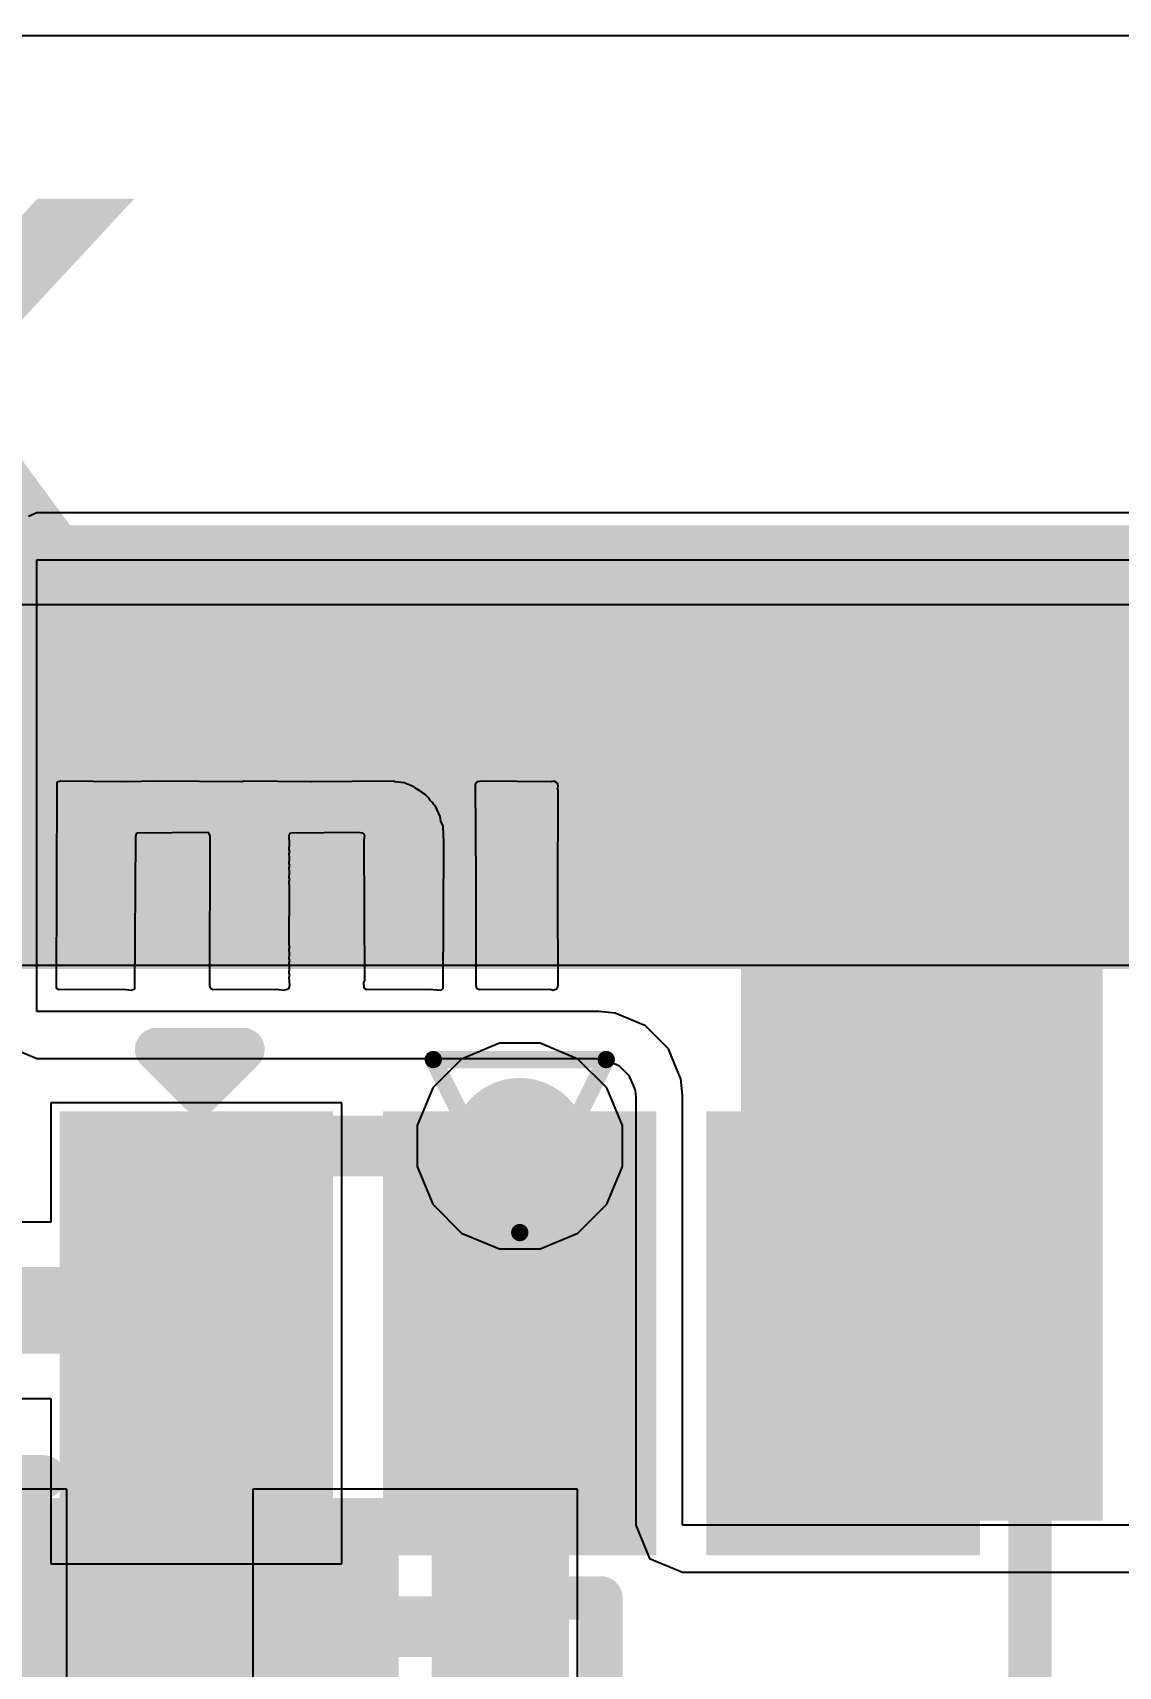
# Model space of a CAD drawing. Header units: inches. Extents: x -6 to 284, y -12 to 154.
# Drawn here: x 75.642 to 78.831, y -6.524 to -1.728 of the extents above; entities that cross this region are included whole.
import ezdxf

# ---------------------------------------------------------------- set-up
doc = ezdxf.new("R2010")
doc.units = ezdxf.units.IN
for name, color, linetype in [('Board Outline', 216, 'Continuous'), ('Bottom Layer', 5, 'Continuous'), ('Bottom Overlay', 54, 'Continuous'), ('Bottom Paste', 16, 'Continuous'), ('Bottom Solder', 6, 'Continuous'), ('Drill Drawing', 1, 'Continuous'), ('GND-1', 16, 'Continuous'), ('GND-2', 90, 'Continuous'), ('GND-3', 216, 'Continuous'), ('GND-4', 54, 'Continuous'), ('PWR-1', 156, 'Continuous'), ('PWR-2', 130, 'Continuous'), ('Signal L1', 76, 'Continuous'), ('Signal L2', 6, 'Continuous'), ('Top Layer', 1, 'Continuous'), ('Top Overlay', 2, 'Continuous'), ('Top Paste', 8, 'Continuous'), ('Top Solder', 216, 'Continuous'), ('Via Holes', 16, 'Continuous')]:
    doc.layers.add(name, color=color, linetype=linetype)
doc.styles.add('Bauhaus 93_Bold', font='', dxfattribs={"height": 0.2})
doc.styles.get('Bauhaus 93_Bold').set_extended_font_data('Bauhaus 93', bold=True)

# ---------------------------------------------------------------- blocks, each defined once
blk = doc.blocks.new('DFN2510_10L__11')
at = {"layer": 'Top Layer'}
for points in [[(-0.3, 0.1), (0.3, 0.1), (0.3, -0.1), (-0.3, -0.1)], [(0.5, 0.1), (1.1, 0.1), (1.1, -0.1), (0.5, -0.1)], [(-0.3, -0.4), (0.3, -0.4), (0.3, -0.6), (-0.3, -0.6)], [(0.5, -0.4), (1.1, -0.4), (1.1, -0.6), (0.5, -0.6)], [(-0.3, -0.8), (1.1, -0.8), (1.1, -1.2), (-0.3, -1.2)], [(-0.3, -1.4), (0.3, -1.4), (0.3, -1.6), (-0.3, -1.6)], [(0.5, -1.4), (1.1, -1.4), (1.1, -1.6), (0.5, -1.6)], [(-0.3, -1.9), (0.3, -1.9), (0.3, -2.1), (-0.3, -2.1)], [(0.5, -1.9), (1.1, -1.9), (1.1, -2.1), (0.5, -2.1)]]:
    blk.add_hatch(color=1, dxfattribs=at).paths.add_polyline_path(points)
at = {"layer": 'Top Paste'}
for points in [[(-0.3, 0.1), (0.3, 0.1), (0.3, -0.1), (-0.3, -0.1)], [(0.5, 0.1), (1.1, 0.1), (1.1, -0.1), (0.5, -0.1)], [(-0.3, -0.4), (0.3, -0.4), (0.3, -0.6), (-0.3, -0.6)], [(0.5, -0.4), (1.1, -0.4), (1.1, -0.6), (0.5, -0.6)], [(-0.3, -0.8), (1.1, -0.8), (1.1, -1.2), (-0.3, -1.2)], [(-0.3, -1.4), (0.3, -1.4), (0.3, -1.6), (-0.3, -1.6)], [(0.5, -1.4), (1.1, -1.4), (1.1, -1.6), (0.5, -1.6)], [(-0.3, -1.9), (0.3, -1.9), (0.3, -2.1), (-0.3, -2.1)], [(0.5, -1.9), (1.1, -1.9), (1.1, -2.1), (0.5, -2.1)]]:
    blk.add_hatch(color=8, dxfattribs=at).paths.add_polyline_path(points)
at = {"layer": 'Top Solder'}
for points in [[(-0.4016, 0.2016), (0.4016, 0.2016), (0.4016, -0.2016), (-0.4016, -0.2016)], [(0.3984, 0.2016), (1.2016, 0.2016), (1.2016, -0.2016), (0.3984, -0.2016)], [(-0.4016, -0.2984), (0.4016, -0.2984), (0.4016, -0.7016), (-0.4016, -0.7016)], [(0.3984, -0.2984), (1.2016, -0.2984), (1.2016, -0.7016), (0.3984, -0.7016)], [(-0.4016, -0.6984), (1.2016, -0.6984), (1.2016, -1.3016), (-0.4016, -1.3016)], [(-0.4016, -1.2984), (0.4016, -1.2984), (0.4016, -1.7016), (-0.4016, -1.7016)], [(0.3984, -1.2984), (1.2016, -1.2984), (1.2016, -1.7016), (0.3984, -1.7016)], [(-0.4016, -1.7984), (0.4016, -1.7984), (0.4016, -2.2016), (-0.4016, -2.2016)], [(0.3984, -1.7984), (1.2016, -1.7984), (1.2016, -2.2016), (0.3984, -2.2016)]]:
    blk.add_hatch(color=216, dxfattribs=at).paths.add_polyline_path(points)
at = {"layer": 'Top Overlay'}
for points in [[(0.908, 0.2954, 0.127, 0.127, 0), (-0.108, 0.2954, 0.127, 0.127, 0)], [(-0.108, 0.2954, 0.127, 0.127, 0), (-0.108, 0.1938, 0.127, 0.127, 0)], [(0.908, 0.2954, 0.127, 0.127, 0), (0.908, 0.1938, 0.127, 0.127, 0)], [(-0.5652, 0.143, 0.127, 0.127, 0), (-0.5652, -0.111, 0.127, 0.127, 0)], [(-0.5652, 0.143, 0.127, 0.127, 0), (-0.4382, 0.016, 0.127, 0.127, 0)], [(-0.4382, 0.016, 0.127, 0.127, 0), (-0.5652, -0.111, 0.127, 0.127, 0)], [(-0.108, -2.1938, 0.127, 0.127, 0), (-0.108, -2.2954, 0.127, 0.127, 0)], [(0.908, -2.1938, 0.127, 0.127, 0), (0.908, -2.2954, 0.127, 0.127, 0)], [(-0.108, -2.2954, 0.127, 0.127, 0), (0.908, -2.2954, 0.127, 0.127, 0)]]:
    blk.add_lwpolyline(points, format="xyseb", dxfattribs=at)
for points in [[(-0.1398, 0.2954, 0.0635, 0.0635, 1), (-0.0763, 0.2954, 0.0635, 0.0635, 1)], [(-0.1398, 0.2954, 0.0635, 0.0635, 1), (-0.0763, 0.2954, 0.0635, 0.0635, 1)], [(0.8762, 0.2954, 0.0635, 0.0635, 1), (0.9397, 0.2954, 0.0635, 0.0635, 1)], [(0.8762, 0.2954, 0.0635, 0.0635, 1), (0.9397, 0.2954, 0.0635, 0.0635, 1)], [(-0.1398, 0.1938, 0.0635, 0.0635, 1), (-0.0763, 0.1938, 0.0635, 0.0635, 1)], [(0.8762, 0.1938, 0.0635, 0.0635, 1), (0.9397, 0.1938, 0.0635, 0.0635, 1)], [(-0.597, 0.143, 0.0635, 0.0635, 1), (-0.5335, 0.143, 0.0635, 0.0635, 1)], [(-0.597, 0.143, 0.0635, 0.0635, 1), (-0.5335, 0.143, 0.0635, 0.0635, 1)], [(-0.47, 0.016, 0.0635, 0.0635, 1), (-0.4065, 0.016, 0.0635, 0.0635, 1)], [(-0.47, 0.016, 0.0635, 0.0635, 1), (-0.4065, 0.016, 0.0635, 0.0635, 1)], [(-0.5969, -0.111, 0.0635, 0.0635, 1), (-0.5334, -0.111, 0.0635, 0.0635, 1)], [(-0.5969, -0.111, 0.0635, 0.0635, 1), (-0.5334, -0.111, 0.0635, 0.0635, 1)], [(-0.1398, -2.1938, 0.0635, 0.0635, 1), (-0.0763, -2.1938, 0.0635, 0.0635, 1)], [(0.8762, -2.1938, 0.0635, 0.0635, 1), (0.9397, -2.1938, 0.0635, 0.0635, 1)], [(-0.1398, -2.2954, 0.0635, 0.0635, 1), (-0.0763, -2.2954, 0.0635, 0.0635, 1)], [(-0.1398, -2.2954, 0.0635, 0.0635, 1), (-0.0763, -2.2954, 0.0635, 0.0635, 1)], [(0.8762, -2.2954, 0.0635, 0.0635, 1), (0.9397, -2.2954, 0.0635, 0.0635, 1)], [(0.8762, -2.2954, 0.0635, 0.0635, 1), (0.9397, -2.2954, 0.0635, 0.0635, 1)]]:
    blk.add_lwpolyline(points, format="xyseb", close=True, dxfattribs=at)
blk = doc.blocks.new('SOT_23_5_B_117')
at = {"layer": 'Bottom Layer'}
for points in [[(-1.85, 1.25), (-0.75, 1.25), (-0.75, 0.65), (-1.85, 0.65)], [(0.75, 1.25), (1.85, 1.25), (1.85, 0.65), (0.75, 0.65)], [(-1.85, 0.3), (-0.75, 0.3), (-0.75, -0.3), (-1.85, -0.3)], [(-1.85, -0.65), (-0.75, -0.65), (-0.75, -1.25), (-1.85, -1.25)], [(0.75, -0.65), (1.85, -0.65), (1.85, -1.25), (0.75, -1.25)]]:
    blk.add_hatch(color=5, dxfattribs=at).paths.add_polyline_path(points)
at = {"layer": 'Bottom Paste'}
for points in [[(-1.85, 1.25), (-0.75, 1.25), (-0.75, 0.65), (-1.85, 0.65)], [(0.75, 1.25), (1.85, 1.25), (1.85, 0.65), (0.75, 0.65)], [(-1.85, 0.3), (-0.75, 0.3), (-0.75, -0.3), (-1.85, -0.3)], [(-1.85, -0.65), (-0.75, -0.65), (-0.75, -1.25), (-1.85, -1.25)], [(0.75, -0.65), (1.85, -0.65), (1.85, -1.25), (0.75, -1.25)]]:
    blk.add_hatch(color=16, dxfattribs=at).paths.add_polyline_path(points)
at = {"layer": 'Bottom Solder'}
for points in [[(-1.9516, 1.3516), (-0.6484, 1.3516), (-0.6484, 0.5484), (-1.9516, 0.5484)], [(0.6484, 1.3516), (1.9516, 1.3516), (1.9516, 0.5484), (0.6484, 0.5484)], [(-1.9516, 0.4016), (-0.6484, 0.4016), (-0.6484, -0.4016), (-1.9516, -0.4016)], [(-1.9516, -0.5484), (-0.6484, -0.5484), (-0.6484, -1.3516), (-1.9516, -1.3516)], [(0.6484, -0.5484), (1.9516, -0.5484), (1.9516, -1.3516), (0.6484, -1.3516)]]:
    blk.add_hatch(color=6, dxfattribs=at).paths.add_polyline_path(points)
at = {"layer": 'Bottom Overlay'}
for points in [[(-0.879, 1.3986, 0.127, 0.127, 0), (-0.879, 1.4986, 0.127, 0.127, 0)], [(0.8736, 1.4986, 0.127, 0.127, 0), (-0.879, 1.4986, 0.127, 0.127, 0)], [(0.8736, 1.3986, 0.127, 0.127, 0), (0.8736, 1.4986, 0.127, 0.127, 0)], [(0.88, -0.44, 0.127, 0.127, 0), (0.88, 0.418, 0.127, 0.127, 0)], [(-2.1336, -1.0668, 0.127, 0.127, 0), (-2.1336, -0.8128, 0.127, 0.127, 0)], [(-2.0066, -0.9398, 0.127, 0.127, 0), (-2.1336, -0.8128, 0.127, 0.127, 0)], [(-2.1336, -1.0668, 0.127, 0.127, 0), (-2.0066, -0.9398, 0.127, 0.127, 0)], [(-0.879, -1.4986, 0.127, 0.127, 0), (-0.879, -1.3986, 0.127, 0.127, 0)], [(0.8736, -1.4986, 0.127, 0.127, 0), (0.8736, -1.3986, 0.127, 0.127, 0)], [(0.8736, -1.4986, 0.127, 0.127, 0), (-0.879, -1.4986, 0.127, 0.127, 0)]]:
    blk.add_lwpolyline(points, format="xyseb", dxfattribs=at)
for points in [[(-0.9108, 1.4986, 0.0635, 0.0635, 1), (-0.8473, 1.4986, 0.0635, 0.0635, 1)], [(-0.9108, 1.4986, 0.0635, 0.0635, 1), (-0.8473, 1.4986, 0.0635, 0.0635, 1)], [(0.8418, 1.4986, 0.0635, 0.0635, 1), (0.9053, 1.4986, 0.0635, 0.0635, 1)], [(0.8418, 1.4986, 0.0635, 0.0635, 1), (0.9053, 1.4986, 0.0635, 0.0635, 1)], [(-0.9108, 1.3986, 0.0635, 0.0635, 1), (-0.8473, 1.3986, 0.0635, 0.0635, 1)], [(0.8418, 1.3986, 0.0635, 0.0635, 1), (0.9053, 1.3986, 0.0635, 0.0635, 1)], [(0.8483, 0.418, 0.0635, 0.0635, 1), (0.9118, 0.418, 0.0635, 0.0635, 1)], [(0.8483, -0.44, 0.0635, 0.0635, 1), (0.9118, -0.44, 0.0635, 0.0635, 1)], [(-2.1653, -0.8128, 0.0635, 0.0635, 1), (-2.1018, -0.8128, 0.0635, 0.0635, 1)], [(-2.1653, -0.8128, 0.0635, 0.0635, 1), (-2.1018, -0.8128, 0.0635, 0.0635, 1)], [(-2.0383, -0.9398, 0.0635, 0.0635, 1), (-1.9748, -0.9398, 0.0635, 0.0635, 1)], [(-2.0383, -0.9398, 0.0635, 0.0635, 1), (-1.9748, -0.9398, 0.0635, 0.0635, 1)], [(-2.1653, -1.0668, 0.0635, 0.0635, 1), (-2.1018, -1.0668, 0.0635, 0.0635, 1)], [(-2.1653, -1.0668, 0.0635, 0.0635, 1), (-2.1018, -1.0668, 0.0635, 0.0635, 1)], [(-0.9108, -1.3986, 0.0635, 0.0635, 1), (-0.8473, -1.3986, 0.0635, 0.0635, 1)], [(0.8418, -1.3986, 0.0635, 0.0635, 1), (0.9053, -1.3986, 0.0635, 0.0635, 1)], [(-0.9108, -1.4986, 0.0635, 0.0635, 1), (-0.8473, -1.4986, 0.0635, 0.0635, 1)], [(-0.9108, -1.4986, 0.0635, 0.0635, 1), (-0.8473, -1.4986, 0.0635, 0.0635, 1)], [(0.8418, -1.4986, 0.0635, 0.0635, 1), (0.9053, -1.4986, 0.0635, 0.0635, 1)], [(0.8418, -1.4986, 0.0635, 0.0635, 1), (0.9053, -1.4986, 0.0635, 0.0635, 1)]]:
    blk.add_lwpolyline(points, format="xyseb", close=True, dxfattribs=at)
blk = doc.blocks.new('WPN4020H2R2MT__B_118')
at = {"layer": 'Bottom Layer'}
for points in [[(-2.05, 1.85), (-0.95, 1.85), (-0.95, -1.85), (-2.05, -1.85)], [(0.95, 1.85), (2.05, 1.85), (2.05, -1.85), (0.95, -1.85)]]:
    blk.add_hatch(color=5, dxfattribs=at).paths.add_polyline_path(points)
at = {"layer": 'Bottom Paste'}
for points in [[(-2.05, 1.85), (-0.95, 1.85), (-0.95, -1.85), (-2.05, -1.85)], [(0.95, 1.85), (2.05, 1.85), (2.05, -1.85), (0.95, -1.85)]]:
    blk.add_hatch(color=16, dxfattribs=at).paths.add_polyline_path(points)
at = {"layer": 'Bottom Solder'}
for points in [[(-2.1516, 1.9516), (-0.8484, 1.9516), (-0.8484, -1.9516), (-2.1516, -1.9516)], [(0.8484, 1.9516), (2.1516, 1.9516), (2.1516, -1.9516), (0.8484, -1.9516)]]:
    blk.add_hatch(color=6, dxfattribs=at).paths.add_polyline_path(points)
at = {"layer": 'Bottom Overlay'}
for points in [[(-1.8796, 2.032, 0.127, 0.127, 0), (1.8796, 2.032, 0.127, 0.127, 0)], [(-1.8796, -2.032, 0.127, 0.127, 0), (1.8796, -2.032, 0.127, 0.127, 0)]]:
    blk.add_lwpolyline(points, format="xyseb", dxfattribs=at)
for points in [[(-1.9114, 2.032, 0.0635, 0.0635, 1), (-1.8478, 2.032, 0.0635, 0.0635, 1)], [(1.8478, 2.032, 0.0635, 0.0635, 1), (1.9114, 2.032, 0.0635, 0.0635, 1)], [(-1.9114, -2.032, 0.0635, 0.0635, 1), (-1.8478, -2.032, 0.0635, 0.0635, 1)], [(1.8478, -2.032, 0.0635, 0.0635, 1), (1.9114, -2.032, 0.0635, 0.0635, 1)]]:
    blk.add_lwpolyline(points, format="xyseb", close=True, dxfattribs=at)

msp = doc.modelspace()

# ---------------------------------------------------------------- hatches: boundary and pattern name
at = {"layer": 'Bottom Layer'}
msp.add_hatch(color=5, dxfattribs=at).paths.add_polyline_path([(77.7226, -6.097), (78.7845, -6.097), (78.7845, -3.8742), (77.7226, -3.8742)])
h = msp.add_hatch(color=5, dxfattribs=at)
edge = h.paths.add_edge_path()
edge.add_arc((77.0726, -4.997), 0.2, 0, 360)
at = {"layer": 'GND-1'}
h = msp.add_hatch(color=16, dxfattribs=at)
edge = h.paths.add_edge_path()
edge.add_arc((77.0726, -4.997), 0.2, 0, 360)
at = {"layer": 'GND-2'}
h = msp.add_hatch(color=90, dxfattribs=at)
edge = h.paths.add_edge_path()
edge.add_arc((77.0726, -4.997), 0.2, 0, 360)
at = {"layer": 'GND-3'}
h = msp.add_hatch(color=216, dxfattribs=at)
edge = h.paths.add_edge_path()
edge.add_arc((77.0726, -4.997), 0.2, 0, 360)
at = {"layer": 'GND-4'}
h = msp.add_hatch(color=54, dxfattribs=at)
edge = h.paths.add_edge_path()
edge.add_arc((77.0726, -4.997), 0.2, 0, 360)
at = {"layer": 'PWR-1'}
h = msp.add_hatch(color=156, dxfattribs=at)
edge = h.paths.add_edge_path()
edge.add_arc((77.0726, -4.997), 0.2, 0, 360)
at = {"layer": 'PWR-2'}
h = msp.add_hatch(color=130, dxfattribs=at)
edge = h.paths.add_edge_path()
edge.add_arc((77.0726, -4.997), 0.2, 0, 360)
at = {"layer": 'Signal L1'}
h = msp.add_hatch(color=76, dxfattribs=at)
edge = h.paths.add_edge_path()
edge.add_arc((77.0726, -4.997), 0.2, 0, 360)
at = {"layer": 'Signal L2'}
h = msp.add_hatch(color=6, dxfattribs=at)
edge = h.paths.add_edge_path()
edge.add_arc((77.0726, -4.997), 0.2, 0, 360)
at = {"layer": 'Top Layer'}
h = msp.add_hatch(color=1, dxfattribs=at)
edge = h.paths.add_edge_path()
edge.add_arc((77.0726, -4.997), 0.2, 0, 360)
at = {"layer": 'Via Holes'}
h = msp.add_hatch(color=7, dxfattribs=at)
edge = h.paths.add_edge_path()
edge.add_arc((77.0726, -4.997), 0.1, 0, 360)

# ---------------------------------------------------------------- linework, layer by layer
at = {"layer": 'Board Outline'}
msp.add_lwpolyline([(82.7291, -4.3313, 0.1778, 0.1778, -0.414214), (75.4223, -11.6401, 0.1778, 0.1778, 0)], format="xyseb", dxfattribs=at)
at = {"layer": 'Bottom Layer'}
for p, q in [((75.6544, -3.1383), (75.6292, -3.1487)), ((79.4052, -3.1383), (75.6544, -3.1383)), ((75.6544, -4.6023), (75.6544, -3.2757)), ((75.6544, -3.2757), (79.4052, -3.2757)), ((77.3052, -4.6023), (75.6544, -4.6023)), ((77.3531, -4.607), (77.3052, -4.6023)), ((77.4416, -4.6437), (77.3531, -4.607)), ((77.5094, -4.7115), (77.4416, -4.6437)), ((75.5918, -4.7138), (75.6544, -4.7398)), ((75.6544, -4.7398), (77.2984, -4.7398)), ((77.2984, -4.7398), (77.3193, -4.7418)), ((77.3193, -4.7418), (77.3638, -4.7603)), ((77.5324, -4.767), (77.5094, -4.7115)), ((77.3638, -4.7603), (77.3929, -4.7894)), ((77.3929, -4.7894), (77.4054, -4.8196)), ((77.5461, -4.8001), (77.5324, -4.767)), ((77.4054, -4.8196), (77.4054, -4.8196)), ((77.4054, -4.8196), (77.4113, -4.8338)), ((77.4113, -4.8338), (77.4134, -4.8548)), ((77.5508, -4.8479), (77.5461, -4.8001)), ((76.5496, -4.87), (75.6956, -4.87)), ((75.6956, -4.87), (75.6956, -5.2203)), ((76.5496, -6.224), (76.5496, -4.87)), ((77.4134, -4.8548), (77.4134, -6.1105)), ((77.5508, -4.848), (77.5508, -4.8479)), ((77.5508, -6.1105), (77.5508, -4.848)), ((77.5508, -4.848), (77.5508, -4.848)), ((77.5508, -4.848), (77.5508, -4.848)), ((75.6956, -5.2203), (75.5781, -5.2203)), ((75.4287, -5.7382), (75.6956, -5.7382)), ((75.6956, -5.7382), (75.6956, -6.224)), ((77.4134, -6.1105), (77.4536, -6.2077)), ((78.8771, -6.1105), (77.5508, -6.1105)), ((75.6956, -6.224), (76.5496, -6.224)), ((77.4536, -6.2077), (77.5508, -6.248)), ((77.5508, -6.248), (78.8771, -6.248))]:
    msp.add_line(p, q, dxfattribs=at)
for points in [[(75.4287, -5.4792, 0.254, 0.254, 0), (76.0548, -5.4792, 0.254, 0.254, 0)], [(76.0548, -5.4792, 0.254, 0.254, 0), (76.1226, -5.547, 0.254, 0.254, 0)], [(77.0726, -6.2509, 0.1778, 0.1778, 0), (77.0726, -5.547, 0.1778, 0.1778, 0)], [(76.9156, -6.4079, 0.1778, 0.1778, 0), (77.0726, -6.2509, 0.1778, 0.1778, 0)], [(74.7821, -6.4079, 0.1778, 0.1778, 0), (76.9156, -6.4079, 0.1778, 0.1778, 0)]]:
    msp.add_lwpolyline(points, format="xyseb", dxfattribs=at)
for points in [[(75.9913, -5.4792, 0.127, 0.127, 1), (76.1183, -5.4792, 0.127, 0.127, 1)], [(75.9913, -5.4792, 0.127, 0.127, 1), (76.1183, -5.4792, 0.127, 0.127, 1)], [(76.0591, -5.547, 0.127, 0.127, 1), (76.1861, -5.547, 0.127, 0.127, 1)], [(77.0281, -5.547, 0.0889, 0.0889, 1), (77.117, -5.547, 0.0889, 0.0889, 1)], [(77.0281, -6.2509, 0.0889, 0.0889, 1), (77.117, -6.2509, 0.0889, 0.0889, 1)], [(77.0281, -6.2509, 0.0889, 0.0889, 1), (77.117, -6.2509, 0.0889, 0.0889, 1)], [(76.8712, -6.4079, 0.0889, 0.0889, 1), (76.9601, -6.4079, 0.0889, 0.0889, 1)], [(76.8712, -6.4079, 0.0889, 0.0889, 1), (76.9601, -6.4079, 0.0889, 0.0889, 1)]]:
    msp.add_lwpolyline(points, format="xyseb", close=True, dxfattribs=at)
at = {"layer": 'Drill Drawing'}
for points in [[(76.8186, -4.743, 0.0508, 0.0508, 0), (77.3266, -4.743, 0.0508, 0.0508, 0)], [(76.8186, -4.743, 0.0508, 0.0508, 0), (77.0726, -5.251, 0.0508, 0.0508, 0)], [(77.0726, -5.251, 0.0508, 0.0508, 0), (77.3266, -4.743, 0.0508, 0.0508, 0)]]:
    msp.add_lwpolyline(points, format="xyseb", dxfattribs=at)
for points in [[(76.8059, -4.743, 0.0254, 0.0254, 1), (76.8313, -4.743, 0.0254, 0.0254, 1)], [(76.8059, -4.743, 0.0254, 0.0254, 1), (76.8313, -4.743, 0.0254, 0.0254, 1)], [(77.3139, -4.743, 0.0254, 0.0254, 1), (77.3393, -4.743, 0.0254, 0.0254, 1)], [(77.3139, -4.743, 0.0254, 0.0254, 1), (77.3393, -4.743, 0.0254, 0.0254, 1)], [(77.0599, -5.251, 0.0254, 0.0254, 1), (77.0853, -5.251, 0.0254, 0.0254, 1)], [(77.0599, -5.251, 0.0254, 0.0254, 1), (77.0853, -5.251, 0.0254, 0.0254, 1)]]:
    msp.add_lwpolyline(points, format="xyseb", close=True, dxfattribs=at)
at = {"layer": 'PWR-1'}
for p, q in [((79.5226, -3.4078), (72.4333, -3.4078)), ((72.5558, -4.4659), (79.6964, -4.4659)), ((77.0126, -4.6954), (76.9018, -4.7414)), ((77.1326, -4.6954), (77.0126, -4.6954)), ((77.2434, -4.7414), (77.1326, -4.6954)), ((76.9018, -4.7414), (76.8169, -4.8262)), ((77.3283, -4.8262), (77.2434, -4.7414)), ((76.8169, -4.8262), (76.771, -4.9371)), ((77.3742, -4.9371), (77.3283, -4.8262)), ((76.771, -4.9371), (76.771, -5.057)), ((77.3742, -5.057), (77.3742, -4.9371)), ((76.771, -5.057), (76.8169, -5.1679)), ((77.3283, -5.1679), (77.3742, -5.057)), ((76.8169, -5.1679), (76.9018, -5.2527)), ((77.2434, -5.2527), (77.3283, -5.1679)), ((76.9018, -5.2527), (77.0126, -5.2986)), ((77.1326, -5.2986), (77.2434, -5.2527)), ((77.0126, -5.2986), (77.1326, -5.2986))]:
    msp.add_line(p, q, dxfattribs=at)
msp.add_lwpolyline([(67.0531, -3.9576, 0.381, 0.381, 0), (79.8588, -3.9576, 0.381, 0.381, 0)], format="xyseb", dxfattribs=at)
at = {"layer": 'PWR-2'}
for p, q in [((77.0126, -4.6954), (76.9018, -4.7414)), ((77.1326, -4.6954), (77.0126, -4.6954)), ((77.2434, -4.7414), (77.1326, -4.6954)), ((76.9018, -4.7414), (76.8169, -4.8262)), ((77.3283, -4.8262), (77.2434, -4.7414)), ((76.8169, -4.8262), (76.771, -4.9371)), ((77.3742, -4.9371), (77.3283, -4.8262)), ((76.771, -4.9371), (76.771, -5.057)), ((77.3742, -5.057), (77.3742, -4.9371)), ((76.771, -5.057), (76.8169, -5.1679)), ((77.3283, -5.1679), (77.3742, -5.057)), ((76.8169, -5.1679), (76.9018, -5.2527)), ((77.2434, -5.2527), (77.3283, -5.1679)), ((76.9018, -5.2527), (77.0126, -5.2986)), ((77.1326, -5.2986), (77.2434, -5.2527)), ((77.0126, -5.2986), (77.1326, -5.2986))]:
    msp.add_line(p, q, dxfattribs=at)
at = {"layer": 'Signal L1'}
msp.add_line((68.313, -1.7367), (79.8628, -1.7367), dxfattribs=at)
at = {"layer": 'Top Layer'}
for p, q in [((75.7426, -6.0045), (75.2886, -6.0045)), ((75.7426, -6.7221), (75.7426, -6.0045)), ((76.7426, -6.0045), (76.2886, -6.0045)), ((76.2886, -6.0045), (76.2886, -6.7221)), ((76.7886, -6.0045), (76.7426, -6.0045)), ((76.7426, -6.0045), (76.7426, -6.0045)), ((77.2426, -6.0045), (76.7886, -6.0045)), ((76.7886, -6.0045), (76.7886, -6.0045)), ((77.2426, -6.7221), (77.2426, -6.0045))]:
    msp.add_line(p, q, dxfattribs=at)
for points in [[(76.0156, -5.1773, 0.1778, 0.1778, 0), (76.1959, -4.997, 0.1778, 0.1778, 0)], [(76.1959, -4.997, 0.1778, 0.1778, 0), (77.0726, -4.997, 0.1778, 0.1778, 0)], [(76.0156, -6.8315, 0.1778, 0.1778, 0), (76.0156, -5.1773, 0.1778, 0.1778, 0)]]:
    msp.add_lwpolyline(points, format="xyseb", dxfattribs=at)
for points in [[(76.1514, -4.997, 0.0889, 0.0889, 1), (76.2403, -4.997, 0.0889, 0.0889, 1)], [(76.1514, -4.997, 0.0889, 0.0889, 1), (76.2403, -4.997, 0.0889, 0.0889, 1)], [(77.0281, -4.997, 0.0889, 0.0889, 1), (77.117, -4.997, 0.0889, 0.0889, 1)], [(75.9712, -5.1773, 0.0889, 0.0889, 1), (76.0601, -5.1773, 0.0889, 0.0889, 1)], [(75.9712, -5.1773, 0.0889, 0.0889, 1), (76.0601, -5.1773, 0.0889, 0.0889, 1)]]:
    msp.add_lwpolyline(points, format="xyseb", close=True, dxfattribs=at)
at = {"layer": 'Top Overlay'}
for p, q in [((75.7119, -4.5344), (75.7141, -3.9281)), ((75.7141, -3.9281), (75.7238, -3.9248)), ((75.7238, -3.9248), (75.9144, -3.927)), ((75.9144, -3.927), (76.0075, -3.9248)), ((76.0075, -3.9248), (76.2565, -3.927)), ((76.2565, -3.927), (76.263, -3.9248)), ((76.263, -3.9248), (76.4579, -3.927)), ((76.4579, -3.927), (76.4601, -3.927)), ((76.4601, -3.927), (76.7004, -3.9248)), ((76.7004, -3.9248), (76.7069, -3.927)), ((76.7069, -3.927), (76.7329, -3.9292)), ((76.7329, -3.9292), (76.7524, -3.9378)), ((76.943, -3.9335), (76.9473, -3.927)), ((76.9473, -3.927), (76.9625, -3.9248)), ((76.9625, -3.9248), (77.166, -3.927)), ((77.166, -3.927), (77.1725, -3.9248)), ((77.1725, -3.9248), (77.1834, -3.9313)), ((77.1834, -3.9313), (77.1844, -3.9433)), ((76.7524, -3.9378), (76.7589, -3.94)), ((76.7589, -3.94), (76.7632, -3.9443)), ((76.7632, -3.9443), (76.7784, -3.953)), ((76.7784, -3.953), (76.7827, -3.9573)), ((76.7827, -3.9573), (76.7936, -3.9638)), ((76.7936, -3.9638), (76.8055, -3.9757)), ((76.8055, -3.9757), (76.8076, -3.9801)), ((76.8076, -3.9801), (76.8163, -3.9887)), ((76.9441, -4.2161), (76.943, -3.9335)), ((77.1844, -3.9433), (77.1823, -3.9454)), ((77.1823, -3.9454), (77.1844, -3.9519)), ((77.1844, -3.9519), (77.1834, -4.254)), ((76.8163, -3.9887), (76.8185, -3.9931)), ((76.8185, -3.9931), (76.8228, -3.9974)), ((76.8228, -3.9974), (76.838, -4.0299)), ((76.1569, -4.0764), (75.9468, -4.0786)), ((76.1602, -4.0797), (76.1569, -4.0764)), ((76.5965, -4.0764), (76.3994, -4.0786)), ((76.6117, -4.0786), (76.5965, -4.0764)), ((76.838, -4.0299), (76.8401, -4.0429)), ((76.8401, -4.0429), (76.8466, -4.058)), ((76.8466, -4.058), (76.8488, -4.1057)), ((75.9436, -4.0883), (75.9414, -4.5366)), ((75.9468, -4.0786), (75.9436, -4.0883)), ((76.1634, -4.0873), (76.1602, -4.0797)), ((76.1623, -4.5258), (76.1634, -4.0873)), ((76.3994, -4.0786), (76.394, -4.084)), ((76.394, -4.084), (76.3951, -4.1111)), ((76.3951, -4.1111), (76.394, -4.1273)), ((76.6171, -4.084), (76.6117, -4.0786)), ((76.616, -4.1003), (76.6171, -4.084)), ((76.6171, -4.5106), (76.616, -4.1003)), ((76.8488, -4.1057), (76.8466, -4.5344)), ((76.394, -4.1273), (76.3962, -4.1317)), ((76.3962, -4.1317), (76.394, -4.1382)), ((76.394, -4.1382), (76.3951, -4.1522)), ((76.3951, -4.1522), (76.394, -4.1685)), ((76.394, -4.1685), (76.3962, -4.1728)), ((76.3962, -4.1728), (76.394, -4.1793)), ((76.394, -4.1793), (76.3951, -4.1934)), ((76.3951, -4.1934), (76.394, -4.2096)), ((76.394, -4.2096), (76.3962, -4.2139)), ((76.3962, -4.2139), (76.394, -4.2204)), ((76.394, -4.2204), (76.3951, -4.2367)), ((76.9441, -4.2183), (76.9441, -4.2161)), ((76.9441, -4.5258), (76.9441, -4.2183)), ((76.3951, -4.2367), (76.394, -4.4067)), ((77.1834, -4.254), (77.1844, -4.5258)), ((76.394, -4.4067), (76.3962, -4.411)), ((76.3962, -4.411), (76.394, -4.4175)), ((76.394, -4.4175), (76.3951, -4.4337)), ((76.3951, -4.4337), (76.394, -4.4478)), ((76.394, -4.4478), (76.3962, -4.4522)), ((76.3962, -4.4522), (76.394, -4.4586)), ((76.394, -4.4586), (76.3951, -4.4749)), ((76.3951, -4.4749), (76.394, -4.489)), ((76.394, -4.489), (76.3962, -4.4955)), ((76.3962, -4.4955), (76.394, -4.502)), ((76.394, -4.502), (76.3962, -4.5258)), ((75.7184, -4.5388), (75.7119, -4.5344)), ((75.91, -4.5377), (75.7184, -4.5388)), ((75.9317, -4.5399), (75.91, -4.5377)), ((75.9414, -4.5366), (75.9317, -4.5399)), ((76.1645, -4.5344), (76.1623, -4.5258)), ((76.171, -4.5388), (76.1645, -4.5344)), ((76.3583, -4.5377), (76.171, -4.5388)), ((76.38, -4.5399), (76.3583, -4.5377)), ((76.3919, -4.5366), (76.38, -4.5399)), ((76.394, -4.5323), (76.3919, -4.5366)), ((76.3962, -4.5258), (76.394, -4.5323)), ((76.6149, -4.5171), (76.6171, -4.5106)), ((76.616, -4.5334), (76.6149, -4.5171)), ((76.6236, -4.5388), (76.616, -4.5334)), ((76.8066, -4.5377), (76.6236, -4.5388)), ((76.8412, -4.5399), (76.8066, -4.5377)), ((76.8466, -4.5344), (76.8412, -4.5399)), ((76.9473, -4.5355), (76.9441, -4.5258)), ((76.9549, -4.5388), (76.9473, -4.5355)), ((77.1617, -4.5377), (76.9549, -4.5388)), ((77.1704, -4.5399), (77.1617, -4.5377)), ((77.1801, -4.5366), (77.1704, -4.5399)), ((77.1823, -4.5323), (77.1801, -4.5366)), ((77.1844, -4.5258), (77.1823, -4.5323))]:
    msp.add_line(p, q, dxfattribs=at)

# ---------------------------------------------------------------- block references
for name, p, rotation in [('WPN4020H2R2MT__B_118', (77.5044, -2.3257), 90), ('SOT_23_5_B_117', (77.0726, -6.847), 270), ('DFN2510_10L__11', (75.0156, -7.2315), 90)]:
    msp.add_blockref(name, p, dxfattribs=dict(rotation=rotation))

# ---------------------------------------------------------------- texts
at = {"layer": 'Top Overlay', "style": 'Bauhaus 93_Bold'}
msp.add_text('4K', height=1.27, rotation=360, dxfattribs=at).set_placement((73.8259, -3.4859))

doc.saveas('drawing.dxf')
